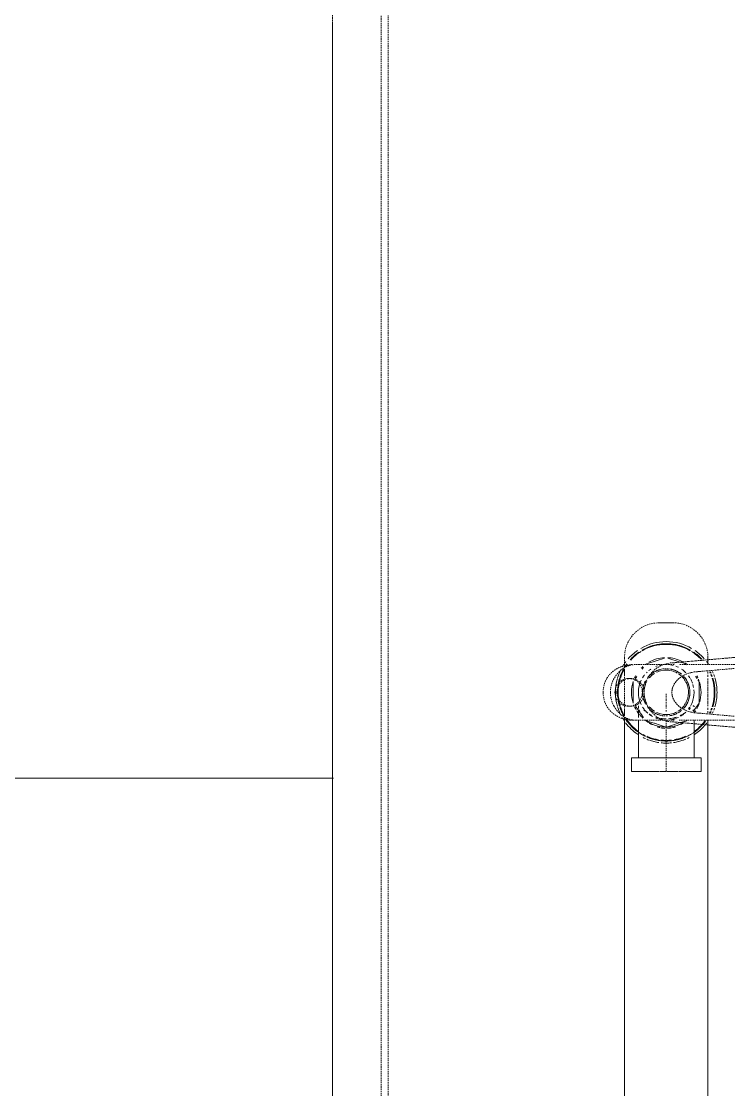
# Model space of a CAD drawing. Header units: millimetres. Extents: x -10915 to 60194, y -32941 to 46712.
# Drawn here: x 40749 to 41258, y 14862 to 15630 of the extents above; entities that cross this region are included whole.
import ezdxf

# ---------------------------------------------------------------- set-up
doc = ezdxf.new("R2010")
doc.units = ezdxf.units.MM
doc.linetypes.add('200_ШТРИХ_ш1п0_6_', pattern=[1.6, 1, -0.6])
doc.layers.add('Перекрытие штриховка', color=7, linetype='Continuous', lineweight=18)
doc.layers.add('Сантехника', color=7, linetype='Continuous', lineweight=18)

# ---------------------------------------------------------------- blocks, each defined once
blk = doc.blocks.new('ADSK_Умывальник с 3 смесителемями - Умывальник 2-6172343-План полов 2-го этажа')
at = {"layer": 'Сантехника', "color": 253, "linetype": '200_ШТРИХ_ш1п0_6_', "true_color": 0xa3a3a3}
for p, q in [((-525, -150), (-523.44, -150)), ((-476.56, -150), (-23.44, -150)), ((-550, -185), (-550, -175)), ((-517.78, -210), (-525, -210)), ((-17.78, -210), (-482.22, -210))]:
    blk.add_line(p, q, dxfattribs=at)
at = {"layer": 'Сантехника', "linetype": '200_ШТРИХ_ш1п0_6_'}
for p, q in [((-523.44, -150), (-525, -150)), ((-23.44, -150), (-476.56, -150)), ((-550, -175), (-550, -185)), ((-525, -210), (-517.78, -210)), ((-482.22, -210), (-17.78, -210)), ((992.5, -380), (-992.5, -380)), ((-982.5, -420), (982.5, -420))]:
    blk.add_line(p, q, dxfattribs=at)
at = {"layer": 'Сантехника', "color": 9, "linetype": '200_ШТРИХ_ш1п0_6_', "true_color": 0xc7c7c7}
for p, q in [((-523.44, -150), (-519.77, -150)), ((-514.67, -150), (-513.49, -150)), ((-512.49, -150), (-511.14, -150)), ((-510, -150), (-490, -150)), ((-488.86, -150), (-487.51, -150)), ((-486.51, -150), (-485.33, -150)), ((-480.25, -150), (-476.56, -150)), ((-515.02, -210), (-516.85, -210)), ((-512.72, -210), (-514.96, -210)), ((-510, -210), (-512.6, -210)), ((-490.66, -210), (-509.33, -210)), ((-487.4, -210), (-490, -210)), ((-485.04, -210), (-487.28, -210)), ((-483.15, -210), (-484.98, -210))]:
    blk.add_line(p, q, dxfattribs=at)
at = {"layer": 'Сантехника', "color": 251, "linetype": '200_ШТРИХ_ш1п0_6_', "true_color": 0x666666}
for p, q in [((-519.77, -150), (-523.44, -150)), ((-513.49, -150), (-514.67, -150)), ((-511.14, -150), (-512.49, -150)), ((-490, -150), (-510, -150)), ((-487.51, -150), (-488.86, -150)), ((-485.33, -150), (-486.51, -150)), ((-476.56, -150), (-480.25, -150)), ((-516.85, -210), (-515.02, -210)), ((-514.96, -210), (-512.72, -210)), ((-512.6, -210), (-510, -210)), ((-509.33, -210), (-490.66, -210)), ((-490, -210), (-487.4, -210)), ((-487.28, -210), (-485.04, -210)), ((-484.98, -210), (-483.15, -210)), ((-992.5, -380), (992.5, -380)), ((992.5, -380), (-992.5, -380)), ((-997.5, -385), (997.5, -385)), ((982.5, -420), (-982.5, -420))]:
    blk.add_line(p, q, dxfattribs=at)
at = {"layer": 'Сантехника', "color": 254, "linetype": '200_ШТРИХ_ш1п0_6_', "true_color": 0xdddddd}
for p, q in [((-498.86, -180), (-494.8, -180)), ((-494.69, -180), (-493.33, -180)), ((-492.95, -180), (-490.23, -180)), ((-490, -180), (-488.13, -180)), ((-487.16, -180), (-485.78, -180)), ((-465, -180), (-443, -180))]:
    blk.add_line(p, q, dxfattribs=at)
at = {"layer": 'Сантехника', "color": 7, "linetype": '200_ШТРИХ_ш1п0_6_', "true_color": 0xf2f2f2}
blk.add_line((-479.74, -180), (-465, -180), dxfattribs=at)
at = {"layer": 'Сантехника', "color": 253, "linetype": '200_ШТРИХ_ш1п0_6_', "true_color": 0xa3a3a3}
for centre, radius, start, end in [((-525, -175), 25, 90, 180), ((-500, -180), 17, 120, 133.0871), ((-500, -180), 17, 108.06163, 117.15466), ((-500, -180), 17, 62.83458, 105), ((-500, -180), 17, 46.91161, 60), ((-500, -180), 17, 165, 170.28206), ((-500, -180), 17, 150.68157, 161.7644), ((-500, -180), 17, 140.73018, 145.93708), ((-500, -180), 17, 34.05542, 39.23933), ((-500, -180), 17, 18.22686, 29.30882), ((-500, -180), 17, 9.71136, 15), ((-500, -180), 17, 174.87894, 180), ((-500, -180), 17, 180, 191.86532), ((-500, -180), 17, 348.13172, 360), ((-500, -180), 17, 0, 5.11831), ((-525, -185), 25, 180, 270), ((-500, -180), 17, 196.24203, 208.47369), ((-500, -180), 17, 211.70927, 221.52394), ((-500, -180), 17, 225, 230.87337), ((-500, -180), 17, 309.12663, 315), ((-500, -180), 17, 318.48194, 328.28978), ((-500, -180), 17, 331.53257, 343.76389), ((-500, -180), 17, 241.84887, 298.15741)]:
    blk.add_arc(centre, radius, start, end, dxfattribs=at)
at = {"layer": 'Сантехника', "linetype": '200_ШТРИХ_ш1п0_6_'}
for centre, radius, start, end in [((-525, -175), 25, 90, 180), ((-982.5, -190), 230, 180, 270), ((-525, -185), 25, 180, 270)]:
    blk.add_arc(centre, radius, start, end, dxfattribs=at)
at = {"layer": 'Сантехника', "color": 251, "linetype": '200_ШТРИХ_ш1п0_6_', "true_color": 0x666666}
for centre, radius, start, end in [((-500, -180), 17, 120, 133.0871), ((-500, -180), 17, 108.06163, 117.15466), ((-500, -180), 17, 62.83458, 105), ((-500, -180), 17, 46.91161, 60), ((-982.5, -190), 230, 180, 270), ((-500, -180), 17, 241.84887, 298.15741)]:
    blk.add_arc(centre, radius, start, end, dxfattribs=at)
at = {"layer": 'Сантехника', "color": 9, "linetype": '200_ШТРИХ_ш1п0_6_', "true_color": 0xc7c7c7}
for start, end in [(165, 170.28206), (150.68157, 161.7644), (140.73018, 145.93708), (34.05542, 39.23933), (18.22686, 29.30882), (9.71136, 15), (174.87894, 180), (180, 191.86532), (348.13172, 360), (0, 5.11831), (196.24203, 208.47369), (211.70927, 221.52394), (225, 230.87337), (309.12663, 315), (318.48194, 328.28978), (331.53257, 343.76389)]:
    blk.add_arc((-500, -180), 17, start, end, dxfattribs=at)
blk = doc.blocks.new('Влж_Сифон бутылочный - Сифон для умывальника-V26-План полов 2-го этажа')
at = {"layer": 'Сантехника', "color": 253, "lineweight": 9, "true_color": 0xa3a3a3}
for p, q in [((-9.12, 22.76), (-7.73, 23.78)), ((-7.34, 23.78), (7.35, 23.78)), ((7.73, 23.78), (13.75, 19.4)), ((47, 20.97), (47, 23.78)), ((57, 14.73), (57, 23.78)), ((-11.36, 21.14), (-10, 22.12)), ((27.81, 20), (22.56, 20)), ((47, 19.62), (47, 15.2)), ((-21.7, 10.15), (-20.69, 13.26)), ((-20.68, 13.3), (-20.23, 14.69)), ((20.23, 14.69), (21.08, 12.07)), ((21.09, 12.02), (21.7, 10.15)), ((47, 14.14), (47, 12.55)), ((47, 12.38), (47, 9.33)), ((57, 12.53), (57, 14.69)), ((57, 9.2), (57, 12.29)), ((57, 5.05), (57, 7.73)), ((47, 7.65), (47, 5.13)), ((47, 4.84), (47, 0.31)), ((57, 0.4), (57, 4.68)), ((47, -0.31), (47, -4.84)), ((47, -5.13), (47, -7.65)), ((57, -4.68), (57, -0.4)), ((57, -8.89), (57, -5.05)), ((47, -9.33), (47, -12.38)), ((47, -12.55), (47, -14.14)), ((47, -15.2), (47, -19.62)), ((57, -12.29), (57, -9.29)), ((57, -14.69), (57, -12.53)), ((57, -23.78), (57, -14.73)), ((-16.79, -17.19), (-18.03, -16.29)), ((-10, -22.12), (-11.45, -21.07)), ((12.37, -20.4), (10, -22.12)), ((14.68, -18.72), (12.68, -20.18)), ((16.56, -17.35), (14.96, -18.52)), ((18.03, -16.29), (16.79, -17.19)), ((19.77, -20), (27.81, -20)), ((47, -23.78), (47, -20.97)), ((7.73, -23.78), (-7.73, -23.78))]:
    blk.add_line(p, q, dxfattribs=at)
at = {"layer": 'Сантехника', "color": 251, "lineweight": 9, "true_color": 0x666666}
for p, q in [((57, 25), (47, 25)), ((47, 14.73), (47, 25)), ((57, 14.73), (57, 25)), ((47, 20), (27.81, 20)), ((-24.62, 1.16), (-21.74, 10.02)), ((21.7, 10.15), (22.22, 8.56)), ((22.24, 8.5), (23.55, 4.46)), ((47, 12.47), (47, 14.69)), ((47, 9.13), (47, 12.29)), ((47, 4.96), (47, 8.89)), ((57, 12.53), (57, 14.69)), ((57, 9.2), (57, 12.29)), ((57, 5.05), (57, 8.89)), ((23.57, 4.4), (24.98, 0.08)), ((47, 0.3), (47, 4.68)), ((57, 0.4), (57, 4.68)), ((-20.69, -13.26), (-24.62, -1.16)), ((23.55, -4.46), (22.24, -8.5)), ((24.98, -0.08), (23.57, -4.4)), ((47, -4.68), (47, -0.3)), ((47, -8.89), (47, -4.96)), ((57, -4.68), (57, -0.4)), ((57, -8.89), (57, -5.05)), ((-20.23, -14.69), (-20.55, -13.68)), ((21.08, -12.07), (20.23, -14.69)), ((22.22, -8.56), (21.09, -12.02)), ((47, -12.29), (47, -9.13)), ((47, -14.69), (47, -12.47)), ((47, -25), (47, -14.73)), ((57, -12.29), (57, -9.2)), ((57, -14.69), (57, -12.53)), ((57, -25), (57, -14.73)), ((27.81, -20), (47, -20)), ((47, -25), (57, -25))]:
    blk.add_line(p, q, dxfattribs=at)
at = {"layer": 'Сантехника', "color": 9, "lineweight": 9, "true_color": 0xc7c7c7}
for p, q in [((13.73, 20), (12.53, 20)), ((22.56, 20), (20.16, 20)), ((47, 19.62), (47, 16.63)), ((47, 15.94), (47, 19.49)), ((-20.23, 14.69), (-19.77, 15.03)), ((47, 12.47), (47, 14.21)), ((47, 14.14), (47, 12.55)), ((47, 12.38), (47, 9.33)), ((47, 9.13), (47, 12.29)), ((47, 7.65), (47, 5.13)), ((47, 4.96), (47, 7.44)), ((47, 3.9), (47, 0.31)), ((47, 0.3), (47, 3.76)), ((47, -3.76), (47, -0.3)), ((47, -0.31), (47, -3.9)), ((47, -7.44), (47, -4.96)), ((47, -5.13), (47, -7.65)), ((47, -12.29), (47, -9.13)), ((47, -9.33), (47, -12.38)), ((47, -14.69), (47, -12.47)), ((47, -12.55), (47, -14.14)), ((10.36, -20), (11.55, -20)), ((12.68, -20), (14.71, -20)), ((14.97, -20), (16.62, -20)), ((16.81, -20), (18.1, -20)), ((47, -19.49), (47, -15.94)), ((47, -16.63), (47, -19.62))]:
    blk.add_line(p, q, dxfattribs=at)
at = {"layer": 'Сантехника', "color": 253, "lineweight": 9, "true_color": 0xa3a3a3}
for radius, start, end in [(36.5, 112.05573, 114.0955), (35, 113.06427, 115.14319), (36.5, 108.17651, 110.5148), (35, 109.0184, 111.4037), (36.5, 90, 106.43836), (35, 72.85714, 107.14286), (36.5, 73.56164, 90), (36.5, 69.4818, 71.82316), (35, 68.59281, 70.98125), (36.5, 65.90187, 67.94108), (35, 64.85413, 66.93247), (36.5, 131.42428, 145.36735), (34.53, 133.4523, 148.41985), (35, 132.84599, 145.54044), (36.5, 123.94672, 127.23023), (35, 47.15401, 54.72473), (36.5, 48.9959, 53.31444), (34.53, 36.27313, 46.5477), (35, 20.79767, 47.15401), (36.5, 33.75395, 48.9959), (36.5, 150, 180), (35, 150, 180), (34.53, 150, 180), (16, 68.89045, 119.65134), (16, 68.89045, 119.65134), (36.5, 24.20126, 26.97151), (25, 155.45346, 177.16979), (16, 121.10912, 135), (16, 121.10912, 135), (16, 60.34866, 68.33014), (16, 60.34866, 68.33014), (16, 45, 58.8797), (16, 45, 58.8797), (25, 20.96058, 24.86839), (25, 10.932, 20.82393), (35, 14.80053, 20.60711), (36.5, 19.95684, 22.65071), (35, 7.80297, 14.57143), (36.5, 14.2106, 19.32962), (36.5, 8.37342, 13.86211), (36.5, 180, 210), (35, 180, 210), (34.53, 180, 210), (25, 0.18426, 10.77926), (35, 0.29025, 7.54273), (36.5, 0.30152, 5.90804), (25, 182.83021, 209.77527), (25, 339.17607, 349.068), (25, 349.22074, 359.81574), (35, 345.42857, 352.19703), (35, 352.45727, 359.70975), (36.5, 346.13789, 351.62658), (36.5, 354.09196, 359.69848), (25, 213.52566, 216), (35, 303.78379, 334.76155), (25, 324, 330.22473), (25, 330.55051, 339.03942), (35, 336.54061, 339.20233), (36.5, 333.02849, 335.79874), (35, 339.39289, 345.19947), (36.5, 337.50469, 340.04316), (36.5, 340.67038, 345.7894), (36.5, 214.63265, 228.57572), (34.53, 211.58015, 227.65322), (35, 214.45956, 227.88168), (34.53, 302.8286, 323.72687), (36.5, 306.68556, 326.24605), (36.5, 232.76977, 236.05328), (35, 233.99905, 238.78831), (36.5, 236.38487, 240), (34.53, 234.4037, 237.62902), (35, 241.0975, 244.23641), (35, 295.76398, 298.9027), (36.5, 300, 303.61513), (36.5, 243.17853, 245.28083), (36.5, 245.31625, 249.07514), (35, 244.32084, 248.18804), (36.5, 249.16171, 253.56164), (35, 248.33071, 252.85714), (36.5, 254.08392, 285.91654), (35, 253.62519, 286.37547), (35, 287.14286, 291.67014), (36.5, 286.43836, 290.83912), (35, 291.813, 295.67957), (36.5, 290.92579, 294.68408), (36.5, 294.71949, 296.82146)]:
    blk.add_arc((0, 0), radius, start, end, dxfattribs=at)
at = {"layer": 'Сантехника', "color": 9, "lineweight": 9, "true_color": 0xc7c7c7}
for radius, start, end in [(36.5, 112.05573, 114.0955), (35, 113.06427, 115.14319), (34.53, 113.39625, 115.48806), (36.5, 108.17651, 110.5148), (35, 109.0184, 111.4037), (34.53, 109.29552, 111.6963), (36.5, 90, 106.43836), (35, 72.85714, 107.14286), (34.53, 72.62524, 107.37476), (36.5, 73.56164, 90), (36.5, 69.4818, 71.82316), (35, 68.59281, 70.98125), (34.53, 68.30018, 70.70411), (36.5, 65.90187, 67.94108), (35, 64.85413, 66.93247), (34.53, 64.50924, 66.60047), (35, 132.84599, 145.54044), (36.5, 123.94672, 127.23023), (25, 108, 112.02908), (25, 72.88183, 107.11032), (25, 61.53544, 72), (35, 47.15401, 54.72473), (34.53, 46.5477, 54.09731), (36.5, 48.9959, 53.31444), (35, 37.42961, 47.15401), (35, 150, 171.92675), (25, 114.55078, 118.4638), (20, 121.81981, 126.59938), (20, 109.20819, 119.65134), (17.02, 70.15395, 119.07888), (20, 100.21816, 106.14712), (20, 73.83843, 95.12318), (20, 60.34866, 73.11236), (17.02, 60.91038, 69.97862), (20, 53.39971, 58.18019), (25, 54.65202, 58.1626), (36.5, 24.20126, 26.97151), (25, 150.22473, 155.13161), (25, 144, 147.41148), (16, 150.34866, 160.74098), (16, 150.34866, 160.74098), (16, 137.89361, 147.09749), (16, 137.89361, 147.09749), (17.02, 121.53273, 133.28457), (17.02, 46.71431, 58.46727), (16, 32.88794, 42.10328), (16, 32.88794, 42.10328), (16, 19.2422, 29.65134), (16, 19.2422, 29.65134), (25, 32.59892, 36), (25, 24.86839, 29.44949), (34.53, 21.07445, 23.85418), (34.53, 15.02726, 20.7259), (34.53, 9.31568, 14.76855), (36.5, 19.95684, 22.65071), (36.5, 14.2106, 19.32962), (36.5, 8.37342, 13.86211), (35, 172.57039, 180), (35, 180, 187.42961), (16, 171.02756, 180), (16, 171.02756, 180), (16, 180, 188.49794), (16, 180, 188.49794), (16, 161.85396, 168.78086), (16, 161.85396, 168.78086), (16, 11.20985, 18.13401), (16, 11.20985, 18.13401), (16, 360, 8.96705), (16, 360, 8.96705), (16, 351.49715, 360), (16, 351.49715, 360), (34.53, 0.28655, 6.26206), (36.5, 0.30152, 5.90804), (35, 188.07325, 210), (16, 190.90755, 205.80514), (16, 190.90755, 205.80514), (16, 334.18934, 349.10035), (16, 334.18934, 349.10035), (34.53, 345.23145, 350.68432), (34.53, 353.73794, 359.71345), (36.5, 346.13789, 351.62658), (36.5, 354.09196, 359.69848), (20, 213.31191, 219.02726), (20, 223.54428, 225), (16, 212.30967, 229.73353), (16, 212.30967, 229.73353), (16, 240.34866, 247.76687), (16, 240.34866, 247.76687), (16, 249.58024, 268.64718), (16, 249.58024, 268.64718), (16, 271.35282, 290.41817), (16, 271.35282, 290.41817), (16, 292.23313, 299.65134), (16, 292.23313, 299.65134), (16, 310.26489, 327.70111), (16, 310.26489, 315), (16, 315, 327.70111), (20, 310.54218, 316.45572), (20, 321.75, 330.34866), (34.53, 331.30558, 334.42013), (34.53, 336.22325, 338.92555), (34.53, 339.2741, 344.97274), (36.5, 333.02849, 335.79874), (36.5, 337.50469, 340.04316), (36.5, 340.67038, 345.7894), (35, 214.45956, 227.88168), (25, 222.33536, 225.88626), (20, 231.06815, 238.18019), (25, 241.26843, 245.44922), (20, 244.0817, 264.38121), (17.02, 258.75, 270), (20, 264.87682, 295.92335), (17.02, 270, 281.25), (25, 294.55078, 300.1774), (20, 301.81981, 308.93318), (25, 302.27356, 308.02982), (25, 308.82587, 313.45681), (25, 314.11455, 317.66522), (35, 303.78379, 322.57039), (35, 233.99905, 238.78831), (35, 241.0975, 244.23641), (34.53, 240.72468, 243.89262), (25, 252, 288), (34.53, 296.10779, 299.27554), (35, 295.76398, 298.9027), (36.5, 243.17853, 245.28083), (36.5, 245.31625, 249.07514), (35, 244.32084, 248.18804), (34.53, 243.99318, 247.89602), (36.5, 249.16171, 253.56164), (35, 248.33071, 252.85714), (34.53, 248.05717, 252.62524), (36.5, 254.08392, 285.91654), (35, 253.62519, 286.37547), (34.53, 253.47419, 270), (34.53, 270, 286.52654), (34.53, 287.37476, 291.94369), (35, 287.14286, 291.67014), (36.5, 286.43836, 290.83912), (34.53, 292.10504, 296.00726), (35, 291.813, 295.67957), (36.5, 290.92579, 294.68408), (36.5, 294.71949, 296.82146)]:
    blk.add_arc((0, 0), radius, start, end, dxfattribs=at)
at = {"layer": 'Сантехника', "color": 254, "lineweight": 9, "true_color": 0xdddddd}
for radius, start, end in [(35, 113.06427, 115.14319), (35, 109.0184, 111.4037), (35, 72.85714, 107.14286), (35, 68.59281, 70.98125), (35, 64.85413, 66.93247), (35, 47.15401, 54.72473), (20, 121.81981, 126.59938), (20, 109.20819, 119.65134), (20, 100.21816, 106.14712), (20, 73.83843, 95.12318), (20, 60.34866, 73.11236), (20, 53.39971, 58.18019), (35, 25.23845, 28.26773), (25, 142.68906, 144), (20, 154.14785, 159.77064), (20, 135, 146.68809), (17.02, 153.16714, 166.0953), (17.02, 139.78646, 150.34866), (17.02, 29.65134, 40.19933), (20, 40.13306, 45), (20, 31.07739, 38.25), (20, 20.22746, 25.84733), (35, 20.79767, 23.55613), (35, 15, 20.38011), (35, 9.08233, 14.57143), (20, 180, 181.76503), (20, 165.90037, 170.89942), (17.02, 166.53273, 171.93066), (17.02, 13.89247, 26.82089), (17.02, 8.06109, 13.46727), (20, 14.64741, 18.38524), (20, 9.09898, 14.00047), (35, 0.29025, 6.17438), (20, 188.49447, 194.09963), (20, 198.106, 202.26026), (17.02, 193.46727, 208.22711), (17.02, 331.76943, 346.53273), (20, 337.73974, 343.22672), (20, 345.99953, 351.5067), (35, 345.42857, 350.91767), (35, 353.82562, 359.70975), (20, 213.31191, 219.02726), (17.02, 210.02308, 223.8856), (17.02, 225.52556, 230.79111), (17.02, 240.49766, 247.5), (17.02, 290.42497, 299.5091), (17.02, 309.20844, 314.47444), (17.02, 316.11788, 329.97464), (20, 310.54218, 315), (20, 321.75, 330.34866), (35, 331.73227, 334.76155), (35, 336.54061, 339.20233), (35, 339.61989, 345.19947), (20, 231.06815, 238.18019), (20, 244.0817, 264.38121), (17.02, 249.82449, 255.24747), (20, 264.87682, 295.92335), (17.02, 284.75253, 290.17506), (20, 301.81981, 308.93318), (35, 241.0975, 244.23641), (35, 295.76398, 298.9027), (35, 244.32084, 247.42961), (35, 248.33071, 252.85714), (35, 253.62519, 286.37547), (35, 287.14286, 291.67014), (35, 292.57039, 295.67957)]:
    blk.add_arc((0, 0), radius, start, end, dxfattribs=at)
at = {"layer": 'Сантехника', "color": 251, "lineweight": 9, "true_color": 0x666666}
for radius, start, end in [(36.5, 131.42428, 145.36735), (35, 132.84599, 145.54044), (35, 20.79767, 47.15401), (36.5, 33.75395, 48.9959), (36.5, 150, 180), (35, 150, 180), (35, 14.80053, 20.60711), (35, 7.80297, 14.57143), (36.5, 180, 210), (35, 180, 210), (35, 0.29025, 7.54273), (35, 345.42857, 352.19703), (35, 352.45727, 359.70975), (35, 303.78379, 334.76155), (35, 336.54061, 339.20233), (35, 339.39289, 345.19947), (36.5, 214.63265, 228.57572), (35, 214.45956, 227.88168), (36.5, 306.68556, 326.24605), (36.5, 232.76977, 236.05328), (35, 233.99905, 238.78831), (36.5, 236.38487, 240), (36.5, 300, 303.61513)]:
    blk.add_arc((0, 0), radius, start, end, dxfattribs=at)
at = {"layer": 'Сантехника', "color": 254, "lineweight": 9, "true_color": 0xeaeaea}
for radius, start, end in [(35, 29.54178, 30), (20, 154.14785, 159.77064), (20, 135, 146.68809), (20, 40.13306, 45), (20, 31.07739, 38.25), (20, 20.22746, 25.84733), (20, 178.23497, 180), (20, 180, 181.76503), (20, 165.90037, 170.89942), (20, 14.64741, 18.38524), (20, 9.09898, 14.00047), (20, 188.49447, 194.09963), (20, 198.106, 202.26026), (20, 337.73974, 343.22672), (20, 345.99953, 351.5067), (20, 223.54428, 225), (20, 315, 316.45572)]:
    blk.add_arc((0, 0), radius, start, end, dxfattribs=at)
at = {"layer": 'Сантехника', "color": 7, "lineweight": 9, "true_color": 0xf2f2f2}
blk.add_arc((0, 0), 20, 178.23497, 180, dxfattribs=at)
at = {"layer": 'Сантехника', "color": 9, "lineweight": 9, "true_color": 0xc7c7c7}
for points, knots in [([(10.36, 20), (10.25, 20), (9.93, 19.98), (9.6, 19.86), (9.65, 19.6), (9.79, 19.39), (9.83, 19.33)], [0.51500496, 0.51500496, 0.51500496, 0.51500496, 0.52777778, 0.55555556, 0.58333333, 0.5940725, 0.5940725, 0.5940725, 0.5940725]), ([(11.39, 17.42), (11.42, 17.38), (11.51, 17.27), (11.73, 17.01), (12.04, 16.66), (12.31, 16.37), (12.43, 16.24)], [0.67013889, 0.67013889, 0.67013889, 0.67013889, 0.67361111, 0.68055556, 0.69444444, 0.7053972, 0.7053972, 0.7053972, 0.7053972]), ([(23.17, 10.5), (22.88, 10.99), (22.53, 11.54), (22.16, 12.08), (22.1, 12.16)], [0.16666667, 0.16666667, 0.16666667, 0.16666667, 0.19444444, 0.19970553, 0.19970553, 0.19970553, 0.19970553]), ([(25.38, 4.62), (25.31, 4.96), (25.16, 5.6), (24.99, 6.23), (24.9, 6.52)], [0.06766274, 0.06766274, 0.06766274, 0.06766274, 0.08333333, 0.09752758, 0.09752758, 0.09752758, 0.09752758]), ([(24.9, -6.52), (24.99, -6.23), (25.16, -5.6), (25.31, -4.96), (25.38, -4.62)], [0.90247242, 0.90247242, 0.90247242, 0.90247242, 0.91666667, 0.93233726, 0.93233726, 0.93233726, 0.93233726]), ([(13.64, -14.92), (13.43, -15.16), (13.05, -15.58), (12.68, -15.97), (12.52, -16.14)], [0.25927198, 0.25927198, 0.25927198, 0.25927198, 0.27777778, 0.29166667, 0.29166667, 0.29166667, 0.29166667]), ([(14.85, -13.32), (14.79, -13.43), (14.69, -13.57), (14.59, -13.72), (14.56, -13.76)], [0.222222222, 0.222222222, 0.222222222, 0.222222222, 0.229166667, 0.231855171, 0.231855171, 0.231855171, 0.231855171]), ([(16.5, -10.54), (16.24, -11.04), (15.93, -11.58), (15.61, -12.1), (15.58, -12.16)], [0.16666667, 0.16666667, 0.16666667, 0.16666667, 0.19444444, 0.19799189, 0.19799189, 0.19799189, 0.19799189]), ([(22.1, -12.16), (22.16, -12.08), (22.53, -11.54), (22.88, -10.99), (23.17, -10.5)], [0.80029447, 0.80029447, 0.80029447, 0.80029447, 0.80555556, 0.83333333, 0.83333333, 0.83333333, 0.83333333]), ([(9.68, -19.83), (9.74, -19.91), (9.93, -19.98), (10.25, -20), (10.36, -20)], [0.44444444, 0.44444444, 0.44444444, 0.44444444, 0.47222222, 0.48499504, 0.48499504, 0.48499504, 0.48499504])]:
    blk.add_open_spline(points, degree=3, knots=knots, dxfattribs=at)
at = {"layer": 'Сантехника', "color": 254, "lineweight": 9, "true_color": 0xdddddd}
for points, knots in [([(13.5, 19.17), (13.38, 19.23), (13.16, 19.31), (12.88, 19.43), (12.72, 19.49), (12.65, 19.52)], [0.42053319, 0.42053319, 0.42053319, 0.42053319, 0.43055556, 0.4375, 0.44444444, 0.44444444, 0.44444444, 0.44444444]), ([(14.85, 13.32), (14.92, 13.21), (15.06, 13), (15.3, 12.62), (15.47, 12.34), (15.57, 12.18)], [0.77777778, 0.77777778, 0.77777778, 0.77777778, 0.78472222, 0.79166667, 0.80164248, 0.80164248, 0.80164248, 0.80164248]), ([(16.03, 11.39), (16.19, 11.11), (16.45, 10.66), (16.69, 10.19), (16.78, 10.01)], [0.81722618, 0.81722618, 0.81722618, 0.81722618, 0.83333333, 0.84317689, 0.84317689, 0.84317689, 0.84317689]), ([(17.86, 7.36), (17.95, 7.08), (18.06, 6.71), (18.16, 6.34), (18.18, 6.26)], [0.88888889, 0.88888889, 0.88888889, 0.88888889, 0.90277778, 0.90665948, 0.90665948, 0.90665948, 0.90665948]), ([(18.22, 6.09), (18.26, 5.94), (18.38, 5.43), (18.49, 4.91), (18.56, 4.54)], [0.90928926, 0.90928926, 0.90928926, 0.90928926, 0.91666667, 0.93334285, 0.93334285, 0.93334285, 0.93334285]), ([(12.65, -19.52), (12.72, -19.49), (12.88, -19.43), (13.21, -19.3), (13.65, -19.11), (14.01, -18.95), (14.2, -18.86)], [0.55555556, 0.55555556, 0.55555556, 0.55555556, 0.5625, 0.56944444, 0.58333333, 0.59722222, 0.59722222, 0.59722222, 0.59722222]), ([(14.88, -18.54), (15.23, -18.37), (15.78, -18.07), (16.32, -17.74), (16.51, -17.62)], [0.61366787, 0.61366787, 0.61366787, 0.61366787, 0.63888889, 0.65277778, 0.65277778, 0.65277778, 0.65277778])]:
    blk.add_open_spline(points, degree=3, knots=knots, dxfattribs=at)
at = {"layer": 'Сантехника', "color": 254, "lineweight": 9, "true_color": 0xeaeaea}
for points in [[(18.69, 3.81), (18.82, 3.07), (18.91, 2.32), (18.98, 1.55)], [(19.08, 0), (19.03, -1.3), (18.9, -2.58), (18.69, -3.81)]]:
    blk.add_open_spline(points, degree=3, dxfattribs=at)
at = {"layer": 'Сантехника', "color": 9, "lineweight": 9, "true_color": 0xc7c7c7}
for points in [[(25.9, 0.9), (25.83, 1.9), (25.71, 2.87), (25.54, 3.82)], [(18.33, -5.62), (18.27, -5.92), (18.12, -6.51), (17.95, -7.08), (17.86, -7.36)], [(25.54, -3.82), (25.71, -2.87), (25.83, -1.9), (25.9, -0.9)]]:
    blk.add_open_spline(points, degree=3, dxfattribs=at)
at = {"layer": 'Сантехника', "color": 254, "lineweight": 9, "true_color": 0xdddddd}
blk.add_open_spline([(20.85, -13.81), (21.01, -13.62), (21.18, -13.41), (21.33, -13.21)], degree=3, dxfattribs=at)
blk = doc.blocks.new('Влж_Смеситель - Смеситель для умывальника-V27-План полов 2-го этажа')
at = {"layer": 'Сантехника', "color": 251, "linetype": '200_ШТРИХ_ш1п0_6_', "true_color": 0x666666}
for p, q in [((1.67, 29.94), (-1.67, 29.94)), ((6.35, 29.19), (4.93, 29.51)), ((23.78, 15.06), (20.58, 19.89)), ((-24.35, 13.94), (-26.47, 8.13)), ((26.56, 7.78), (24.35, 13.94)), ((-26.7, 7.18), (-27.5, 0.34)), ((27.5, 0), (26.7, 7.18)), ((-21.28, -99.62), (-30, 0)), ((-27.5, 0), (-27.33, -3.27)), ((-27.25, -4.03), (-26.7, -7.18)), ((30, 0), (21.28, -99.62)), ((26.7, -7.18), (27.25, -4.03)), ((27.33, -3.27), (27.5, 0)), ((-20, -20.59), (-20, -95.81)), ((20, -95.81), (20, -20.59)), ((-15.47, -24.8), (-9.75, -28.05)), ((-9.14, -28.29), (-3.64, -29.74)), ((-3.31, -29.78), (3.31, -29.78)), ((3.63, -29.74), (9.13, -28.3)), ((9.75, -28.05), (15.47, -24.8)), ((-17.59, -51.37), (-15, -80.98)), ((14.99, -80.98), (17.58, -51.37)), ((-20, -99.3), (-20, -104.7)), ((20, -104.71), (20, -99.3)), ((-20, -104.89), (-20, -106.48)), ((20, -106.48), (20, -104.89))]:
    blk.add_line(p, q, dxfattribs=at)
at = {"layer": 'Сантехника', "color": 253, "linetype": '200_ШТРИХ_ш1п0_6_', "true_color": 0xa3a3a3}
for p, q in [((-1.67, 29.94), (1.67, 29.94)), ((4.93, 29.51), (6.35, 29.19)), ((20.58, 19.89), (23.78, 15.06)), ((-26.47, 8.13), (-24.35, 13.94)), ((24.35, 13.94), (26.56, 7.78)), ((-27.5, 0.34), (-26.7, 7.18)), ((26.7, 7.18), (27.5, 0)), ((-27.33, -3.27), (-27.5, 0)), ((-26.7, -7.18), (-27.25, -4.03)), ((27.25, -4.03), (26.7, -7.18)), ((27.5, 0), (27.33, -3.27)), ((-10.01, -27.94), (-15.47, -24.8)), ((-4.04, -29.67), (-9.14, -28.29)), ((2.15, -29.91), (-2.15, -29.91)), ((9.13, -28.3), (4.04, -29.67)), ((15.47, -24.8), (10.01, -27.94)), ((-10, -130.63), (-10, -132.01)), ((10, -132.01), (10, -130.63))]:
    blk.add_line(p, q, dxfattribs=at)
at = {"layer": 'Сантехника', "linetype": '200_ШТРИХ_ш1п0_6_'}
for p, q in [((-30, 0), (-21.28, -99.62)), ((21.28, -99.62), (30, 0)), ((-15, -80.98), (-17.59, -51.37)), ((17.58, -51.37), (14.99, -80.98)), ((-20, -106.48), (-20, -127.16)), ((20, -127.16), (20, -106.48)), ((-20, -127.16), (-20, -128.89)), ((20, -128.89), (20, -127.16))]:
    blk.add_line(p, q, dxfattribs=at)
at = {"layer": 'Сантехника', "color": 9, "linetype": '200_ШТРИХ_ш1п0_6_', "true_color": 0xc7c7c7}
for p, q in [((-2.15, -29.91), (-3.31, -29.78)), ((3.31, -29.78), (2.15, -29.91))]:
    blk.add_line(p, q, dxfattribs=at)
at = {"layer": 'Сантехника', "color": 251, "linetype": '200_ШТРИХ_ш1п0_6_', "true_color": 0x666666, "flags": 128}
for points in [[(-13.46, 26.16), (-15.62, 24.69), (-19.03, 21.66)], [(-4.93, 29.51), (-9.75, 28.05), (-12.97, 26.45)], [(-4.93, 29.51), (-3.31, 29.78), (-1.67, 29.94)], [(1.67, 29.94), (3.31, 29.78), (4.93, 29.51)], [(13.46, 26.16), (9.75, 28.05), (6.83, 29.06)], [(19.33, 21.34), (15.62, 24.69), (13.76, 25.97)], [(-19.33, 21.34), (-20.58, 19.89), (-23.59, 15.41)], [(-26.56, -7.79), (-24.35, -13.94), (-20.58, -19.89), (-15.62, -24.69)], [(15.62, -24.69), (20.58, -19.89), (24.35, -13.94), (26.56, -7.78)], [(-15, -80.98), (-14.62, -85.44), (-13.51, -89.67), (-11.73, -93.47), (-9.35, -96.64), (-6.51, -99.03), (-3.34, -100.51), (0, -101.02), (3.33, -100.51), (6.5, -99.03), (9.35, -96.64), (11.72, -93.47), (13.51, -89.67), (14.62, -85.44), (14.99, -80.98)]]:
    blk.add_lwpolyline(points, dxfattribs=at)
at = {"layer": 'Сантехника', "color": 253, "linetype": '200_ШТРИХ_ш1п0_6_', "true_color": 0xa3a3a3, "flags": 128}
for points in [[(-19.03, 21.66), (-15.62, 24.69), (-13.46, 26.16)], [(-12.97, 26.45), (-9.75, 28.05), (-4.93, 29.51)], [(6.83, 29.06), (9.75, 28.05), (13.46, 26.16)], [(13.76, 25.97), (15.62, 24.69), (19.33, 21.34)], [(-23.59, 15.41), (-20.58, 19.89), (-19.33, 21.34)], [(-15.73, -24.61), (-20.58, -19.89), (-24.35, -13.94), (-26.56, -7.79)], [(26.56, -7.78), (24.35, -13.94), (20.58, -19.89), (15.73, -24.6)]]:
    blk.add_lwpolyline(points, dxfattribs=at)
at = {"layer": 'Сантехника', "linetype": '200_ШТРИХ_ш1п0_6_', "flags": 128}
for points in [[(-1.67, 29.94), (-3.31, 29.78), (-4.93, 29.51)], [(4.93, 29.51), (3.31, 29.78), (1.67, 29.94)], [(14.99, -80.98), (14.62, -85.44), (13.51, -89.67), (11.72, -93.47), (9.35, -96.64), (6.5, -99.03), (3.33, -100.51), (0, -101.02), (-3.34, -100.51), (-6.51, -99.03), (-9.35, -96.64), (-11.73, -93.47), (-13.51, -89.67), (-14.62, -85.44), (-15, -80.98)]]:
    blk.add_lwpolyline(points, dxfattribs=at)
at = {"layer": 'Сантехника', "linetype": '200_ШТРИХ_ш1п0_6_'}
for centre, radius, start, end in [((0, 0), 30, 360, 180), ((0, -51.37), 17.59, 0, 180), ((0, -99.62), 21.28, 180, 360)]:
    blk.add_arc(centre, radius, start, end, dxfattribs=at)
at = {"layer": 'Сантехника', "color": 251, "linetype": '200_ШТРИХ_ш1п0_6_', "true_color": 0x666666}
for centre, radius, start, end in [((0, 0), 30, 360, 180), ((0, -51.37), 17.59, 0, 180), ((0, -99.62), 21.28, 180, 0)]:
    blk.add_arc(centre, radius, start, end, dxfattribs=at)
for centre, major_axis, start_param, end_param in [((0, -132.01), (10, 0), 1.570796, 2.612473), ((0, -130.63), (10, 0), 1.618117, 2.589717), ((0, -132.01), (10, 0), 0.528893, 1.570796), ((0, -130.63), (10, 0), 0.551626, 1.523476), ((0, -132.01), (10, 0), 2.879793, 3.403392), ((0, -130.63), (10, 0), 2.879793, 3.141593), ((0, -132.01), (10, 0), 2.617994, 2.814359), ((0, -130.63), (10, 0), 2.617994, 2.796927), ((0, -130.63), (10, 0), 0.344422, 0.523599), ((0, -132.01), (10, 0), 0.327015, 0.523599), ((0, -130.63), (10, 0), 0, 0.261799), ((0, -132.01), (10, 0), 6.021386, 6.544985), ((0, -130.63), (10, 0), 3.141593, 3.403392), ((0, -132.01), (10, 0), 3.482132, 4.712389), ((0, -130.63), (10, 0), 3.508602, 4.712389), ((0, -130.63), (-10, 0), 1.570796, 2.774726), ((0, -132.01), (10, 0), 4.712389, 5.942769), ((0, -130.63), (10, 0), 6.021386, 6.283185)]:
    blk.add_ellipse(centre, major_axis=major_axis, ratio=0.984808, start_param=start_param, end_param=end_param, dxfattribs=at)
at = {"layer": 'Сантехника', "linetype": '200_ШТРИХ_ш1п0_6_'}
for centre, major_axis, start_param, end_param in [((0, -125.42), (20, 0), 4.18879, 4.712389), ((0, -125.42), (-20, 0), 1.570796, 2.094395), ((0, -130.63), (20, 0), 4.18879, 4.712389), ((0, -130.63), (20, 0), 4.712389, 5.235988)]:
    blk.add_ellipse(centre, major_axis=major_axis, ratio=0.984808, start_param=start_param, end_param=end_param, dxfattribs=at)
at = {"layer": 'Сантехника', "color": 253, "linetype": '200_ШТРИХ_ш1п0_6_', "true_color": 0xa3a3a3}
for points, knots in [([(-19.69, -20.94), (-19.74, -20.89), (-19.83, -20.8), (-19.96, -20.66), (-20, -20.61), (-20, -20.59)], [0.8571429, 0.8571429, 0.8571429, 0.8571429, 0.8928571, 0.9285714, 1, 1, 1, 1]), ([(-18.88, -21.82), (-18.92, -21.77), (-19, -21.69), (-19.16, -21.52), (-19.34, -21.33), (-19.53, -21.11), (-19.64, -20.99), (-19.69, -20.94)], [0.7142857, 0.7142857, 0.7142857, 0.7142857, 0.7321429, 0.75, 0.7857143, 0.8214286, 0.8571429, 0.8571429, 0.8571429, 0.8571429]), ([(-18.87, -21.82), (-18.83, -21.87), (-18.74, -21.96), (-18.55, -22.15), (-18.29, -22.4), (-17.97, -22.72), (-17.74, -22.93), (-17.62, -23.04)], [0.2857143, 0.2857143, 0.2857143, 0.2857143, 0.3035714, 0.3214286, 0.3571429, 0.3928571, 0.4285714, 0.4285714, 0.4285714, 0.4285714]), ([(-17.62, -23.04), (-17.5, -23.14), (-17.25, -23.36), (-16.87, -23.69), (-16.51, -23.99), (-16.28, -24.18), (-16.19, -24.25)], [0.4285714, 0.4285714, 0.4285714, 0.4285714, 0.4642857, 0.5, 0.5357143, 0.55903, 0.55903, 0.55903, 0.55903]), ([(16.19, -24.25), (16.29, -24.18), (16.51, -23.99), (16.87, -23.69), (17.25, -23.36), (17.5, -23.14), (17.62, -23.04)], [0.4411129, 0.4411129, 0.4411129, 0.4411129, 0.4642857, 0.5, 0.5357143, 0.5714286, 0.5714286, 0.5714286, 0.5714286]), ([(17.62, -23.04), (17.74, -22.93), (17.97, -22.72), (18.29, -22.4), (18.55, -22.15), (18.74, -21.96), (18.83, -21.87), (18.87, -21.82)], [0.5714286, 0.5714286, 0.5714286, 0.5714286, 0.6071429, 0.6428571, 0.6785714, 0.6964286, 0.7142857, 0.7142857, 0.7142857, 0.7142857]), ([(20, -20.59), (20, -20.61), (19.96, -20.66), (19.83, -20.8), (19.7, -20.94), (19.53, -21.11), (19.34, -21.33), (19.16, -21.52), (19, -21.69), (18.92, -21.77), (18.88, -21.82)], [0, 0, 0, 0, 0.0714286, 0.1071429, 0.1428571, 0.1785714, 0.2142857, 0.25, 0.2678571, 0.2857143, 0.2857143, 0.2857143, 0.2857143]), ([(-14.22, -25.68), (-14.05, -25.79), (-13.72, -26), (-13.05, -26.41), (-12.53, -26.71), (-12.18, -26.9)], [0.7142857, 0.7142857, 0.7142857, 0.7142857, 0.75, 0.7857143, 0.8571429, 0.8571429, 0.8571429, 0.8571429]), ([(12.32, -26.82), (12.62, -26.66), (13.1, -26.38), (13.72, -26), (14.05, -25.79), (14.22, -25.68)], [0.1523165, 0.1523165, 0.1523165, 0.1523165, 0.2142857, 0.25, 0.2857143, 0.2857143, 0.2857143, 0.2857143])]:
    blk.add_open_spline(points, degree=3, knots=knots, dxfattribs=at)
at = {"layer": 'Сантехника', "color": 9, "linetype": '200_ШТРИХ_ш1п0_6_', "true_color": 0xc7c7c7}
for points, knots in [([(-20, -20.59), (-20, -20.6), (-19.96, -20.65), (-19.84, -20.78), (-19.71, -20.92), (-19.55, -21.09), (-19.36, -21.31), (-19.13, -21.56), (-18.96, -21.73), (-18.87, -21.82)], [0, 0, 0, 0, 0.0714286, 0.1071429, 0.1428571, 0.1785714, 0.2142857, 0.25, 0.2857143, 0.2857143, 0.2857143, 0.2857143]), ([(18.87, -21.82), (18.92, -21.78), (19, -21.69), (19.17, -21.52), (19.36, -21.31), (19.55, -21.09), (19.71, -20.92), (19.84, -20.78), (19.96, -20.65), (20, -20.6), (20, -20.59)], [0.7142857, 0.7142857, 0.7142857, 0.7142857, 0.7321429, 0.75, 0.7857143, 0.8214286, 0.8571429, 0.8928571, 0.9285714, 1, 1, 1, 1])]:
    blk.add_open_spline(points, degree=3, knots=knots, dxfattribs=at)
at = {"layer": 'Сантехника', "color": 251, "linetype": '200_ШТРИХ_ш1п0_6_', "true_color": 0x666666}
for points, knots in [([(-16.18, -24.26), (-16.32, -24.15), (-16.59, -23.93), (-16.97, -23.6), (-17.34, -23.28), (-17.69, -22.97), (-18.02, -22.67), (-18.33, -22.37), (-18.56, -22.13), (-18.75, -21.95), (-18.83, -21.86), (-18.88, -21.82)], [0.4285714, 0.4285714, 0.4285714, 0.4285714, 0.4642857, 0.5, 0.5357143, 0.5714286, 0.6071429, 0.6428571, 0.6785714, 0.6964286, 0.7142857, 0.7142857, 0.7142857, 0.7142857]), ([(18.88, -21.82), (18.83, -21.86), (18.75, -21.95), (18.57, -22.13), (18.33, -22.37), (18.02, -22.67), (17.69, -22.97), (17.34, -23.28), (16.97, -23.6), (16.59, -23.93), (16.32, -24.15), (16.18, -24.26)], [0.2857143, 0.2857143, 0.2857143, 0.2857143, 0.3035714, 0.3214286, 0.3571429, 0.3928571, 0.4285714, 0.4642857, 0.5, 0.5357143, 0.5714286, 0.5714286, 0.5714286, 0.5714286]), ([(-10, -27.95), (-10.8, -27.59), (-11.96, -27.04), (-13.39, -26.21), (-14.06, -25.78), (-14.38, -25.57)], [0, 0, 0, 0, 0.1428571, 0.2142857, 0.2857143, 0.2857143, 0.2857143, 0.2857143]), ([(2.16, -29.91), (1.44, -29.97), (0, -30.03), (-1.44, -29.97), (-2.16, -29.91)], [0.3951623, 0.3951623, 0.3951623, 0.3951623, 0.5, 0.6050933, 0.6050933, 0.6050933, 0.6050933]), ([(14.39, -25.57), (14.23, -25.67), (13.9, -25.89), (13.22, -26.32), (11.97, -27.04), (10.8, -27.59), (10, -27.95)], [0.7142857, 0.7142857, 0.7142857, 0.7142857, 0.75, 0.7857143, 0.8571429, 1, 1, 1, 1])]:
    blk.add_open_spline(points, degree=3, knots=knots, dxfattribs=at)
at = {"layer": 'Сантехника', "color": 253, "linetype": '200_ШТРИХ_ш1п0_6_', "true_color": 0xa3a3a3}
for points in [[(-12.18, -26.9), (-11.47, -27.28), (-10.74, -27.63), (-10, -27.95)], [(-9.13, -28.3), (-7.81, -28.8), (-6.47, -29.2), (-5.11, -29.48)], [(-2.16, -29.91), (-2.68, -29.86), (-3.2, -29.8), (-3.72, -29.72)], [(-2.16, -29.91), (-1.44, -29.97), (-0.72, -30), (0, -30)], [(0, -30), (0.72, -30), (1.44, -29.97), (2.16, -29.91)], [(5.1, -29.48), (6.47, -29.2), (7.81, -28.81), (9.12, -28.3)], [(10, -27.95), (10.74, -27.63), (11.47, -27.28), (12.18, -26.9)]]:
    blk.add_open_spline(points, degree=3, dxfattribs=at)
at = {"layer": 'Сантехника', "color": 251, "linetype": '200_ШТРИХ_ш1п0_6_', "true_color": 0x666666}
for points in [[(-5.1, -29.48), (-6.47, -29.2), (-7.81, -28.8), (-9.13, -28.3)], [(9.12, -28.3), (7.81, -28.81), (6.47, -29.2), (5.11, -29.48)]]:
    blk.add_open_spline(points, degree=3, dxfattribs=at)
at = {"layer": 'Сантехника', "color": 9, "linetype": '200_ШТРИХ_ш1п0_6_', "true_color": 0xc7c7c7}
blk.add_open_spline([(-3.72, -29.72), (-3.2, -29.8), (-2.68, -29.86), (-2.16, -29.91)], degree=3, dxfattribs=at)
at = {"layer": 'Сантехника', "linetype": '200_ШТРИХ_ш1п0_6_'}
for points, knots in [([(-20, -127.16), (-20, -127.95), (-19.87, -129.52), (-19.31, -131.88), (-18.5, -133.81), (-17.65, -135.34), (-16.9, -136.46), (-16.18, -137.38), (-15.55, -138.11), (-15.05, -138.64), (-14.52, -139.16), (-13.77, -139.85), (-12.35, -141.01), (-10.97, -141.91), (-10, -142.48)], [0, 0, 0, 0, 0.142857, 0.285714, 0.428571, 0.5, 0.571429, 0.642857, 0.678571, 0.714286, 0.75, 0.785714, 0.857143, 1, 1, 1, 1]), ([(-10, -147.69), (-10.97, -147.12), (-12.35, -146.15), (-13.77, -144.81), (-14.52, -144), (-15.05, -143.37), (-15.55, -142.73), (-16.18, -141.85), (-16.9, -140.72), (-17.65, -139.32), (-18.39, -137.65), (-18.95, -136.05), (-19.34, -134.57), (-19.82, -132.31), (-20, -130.42), (-20, -128.89)], [0, 0, 0, 0, 0.142857, 0.214286, 0.25, 0.285714, 0.321429, 0.357143, 0.428571, 0.5, 0.571429, 0.678571, 0.732143, 0.785714, 1, 1, 1, 1]), ([(10, -142.48), (10.97, -141.91), (12.36, -141.01), (13.77, -139.85), (14.52, -139.16), (15.05, -138.64), (15.55, -138.11), (16.18, -137.38), (16.9, -136.46), (17.65, -135.34), (18.39, -134), (18.95, -132.75), (19.34, -131.58), (19.82, -129.82), (20, -128.34), (20, -127.16)], [0, 0, 0, 0, 0.142857, 0.214286, 0.25, 0.285714, 0.321429, 0.357143, 0.428571, 0.5, 0.571429, 0.678571, 0.732143, 0.785714, 1, 1, 1, 1]), ([(20, -128.89), (20, -129.91), (19.87, -131.93), (19.31, -134.95), (18.5, -137.41), (17.65, -139.32), (16.9, -140.72), (16.18, -141.85), (15.55, -142.73), (15.05, -143.37), (14.52, -144), (13.77, -144.81), (12.35, -146.15), (10.97, -147.12), (10, -147.69)], [0, 0, 0, 0, 0.142857, 0.285714, 0.428571, 0.5, 0.571429, 0.642857, 0.678571, 0.714286, 0.75, 0.785714, 0.857143, 1, 1, 1, 1])]:
    blk.add_open_spline(points, degree=3, knots=knots, dxfattribs=at)

msp = doc.modelspace()

# ---------------------------------------------------------------- hatches: boundary and pattern name
at = {"layer": 'Перекрытие штриховка', "lineweight": 9, "true_color": 0x787878}
h = msp.add_hatch(dxfattribs=at)
h.set_pattern_fill('FP_52', color=8, style=0, pattern_type=2)
h.set_pattern_definition([(270, (40616.7, 16285.66), (600, 4e-14), []), (0, (40616.7, 16285.66), (0, 600), [])])
h.paths.add_polyline_path([(38891.565, 12210.656), (38899.35, 12210.656), (38911.113, 12230.547), (38920.863, 12224.918), (38924.113, 12230.547), (38958.565, 12210.656), (39785.565, 12210.656), (39785.565, 12217.156), (39769.065, 12217.156), (39769.065, 12244.156), (39757.565, 12244.156), (39757.565, 12250.656), (39817.063, 12250.656), (39817.063, 12650.656), (39844.565, 12650.656), (39844.565, 12703.656), (40016.713, 12703.656), (40016.713, 13450.174), (41125.433, 13450.174), (41101.942, 13458.746), (41059.597, 13485.353), (41023.179, 13521.771), (40995.777, 13565.381), (40978.767, 13613.994), (40973, 13665.174), (40974.127, 15640.174), (40978.767, 15681.354), (40995.777, 15729.967), (41023.179, 15773.576), (41059.597, 15809.995), (41103.207, 15837.397), (41151.82, 15854.407), (41203, 15860.174), (41258, 15859.189), (41272.264, 15858.252), (41300.403, 15852.562), (41330, 15841.316), (41349.066, 15830.884), (41367.72, 15815.731), (41381.582, 15798.442), (41390.118, 15779.683), (41393, 15760.174), (41393, 15868.581), (39945, 15868.581), (39945, 16098.581), (38642.915, 16098.581), (38683.098, 12703.656), (38814.565, 12703.656), (38814.565, 12250.656), (38901.565, 12250.656), (38901.565, 12244.156), (38890.065, 12244.156), (38890.065, 12217.156), (38873.565, 12217.156), (38873.565, 12210.656), (38886.071, 12210.656), (38887.445, 12213.036), (38890.065, 12211.522)])
h.paths.add_polyline_path([(38610.529, 12650.656), (38610.529, 12670.656), (38650.296, 12670.656), (38650.1, 12671.125), (38610.301, 12670.04)])
h.paths.add_polyline_path([(41328.607, 13450.174), (41393, 13450.174), (41393, 13535.174), (41390.118, 13515.665), (41381.582, 13496.905), (41367.72, 13479.617), (41349.066, 13464.463), (41323.74, 13450.174), (41326.336, 13450.174)])
h.paths.add_polyline_path([(38570.323, 19459.132), (38603.321, 19459.521), (38603.217, 19468.327), (38570.214, 19468.327)])

# ---------------------------------------------------------------- block references
at = {"layer": 'Сантехника', "color": 254, "linetype": '200_ШТРИХ_ш1п0_6_', "true_color": 0xdddddd, "rotation": 269.9999999999992}
msp.add_blockref('ADSK_Умывальник с 3 смесителемями - Умывальник 2-6172343-План полов 2-го этажа', (41393, 14647.674), dxfattribs=at)
at = {"layer": 'Сантехника', "color": 251, "linetype": '200_ШТРИХ_ш1п0_6_', "true_color": 0x666666}
for name, p, rotation in [('Влж_Сифон бутылочный - Сифон для умывальника-V26-План полов 2-го этажа', (41213, 15147.674), 269.9999999999989), ('Влж_Смеситель - Смеситель для умывальника-V27-План полов 2-го этажа', (41318, 15147.674), 269.9999999999992)]:
    msp.add_blockref(name, p, dxfattribs=dict(at, rotation=rotation))

doc.saveas('drawing.dxf')
